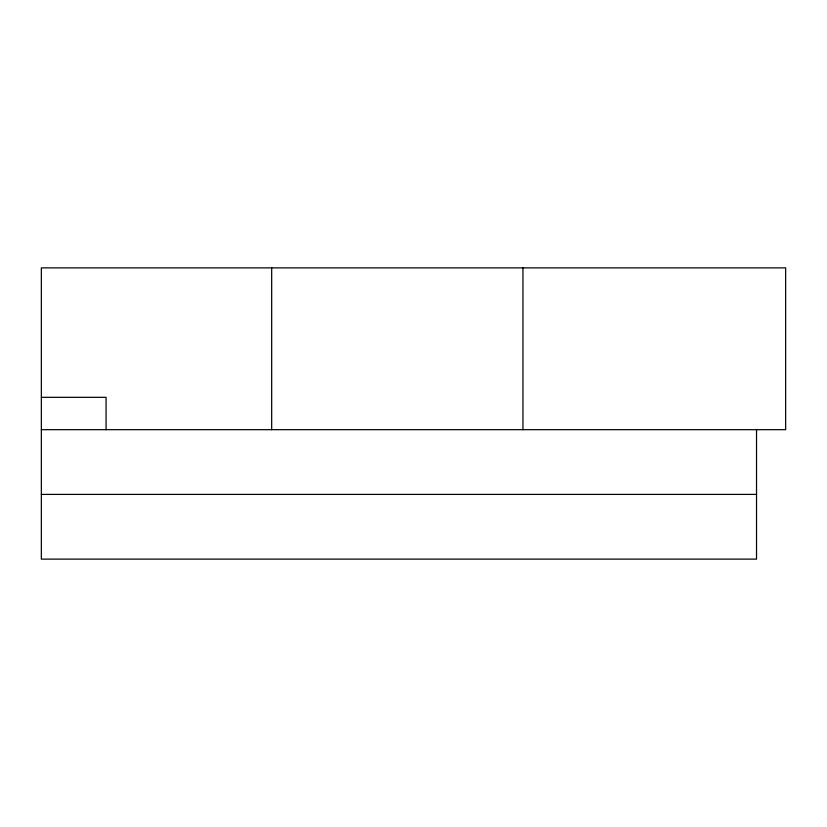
<?xml version="1.0" encoding="UTF-8"?>
<svg xmlns="http://www.w3.org/2000/svg" width="827" height="827" viewBox="0 0 827 827"><rect width="100%" height="100%" fill="white"/><g stroke="black" fill="none" stroke-linecap="round" stroke-linejoin="round"><path stroke-width="1.24" d="M41.35 397.322L106.073 397.322L106.073 429.678M41.35 429.678L785.65 429.678L785.65 267.876L41.35 267.876L41.35 559.124L756.529 559.124L756.529 429.678M41.35 494.401L756.529 494.401M522.953 267.876L522.953 429.678M271.68 267.876L271.68 429.678"/></g></svg>
